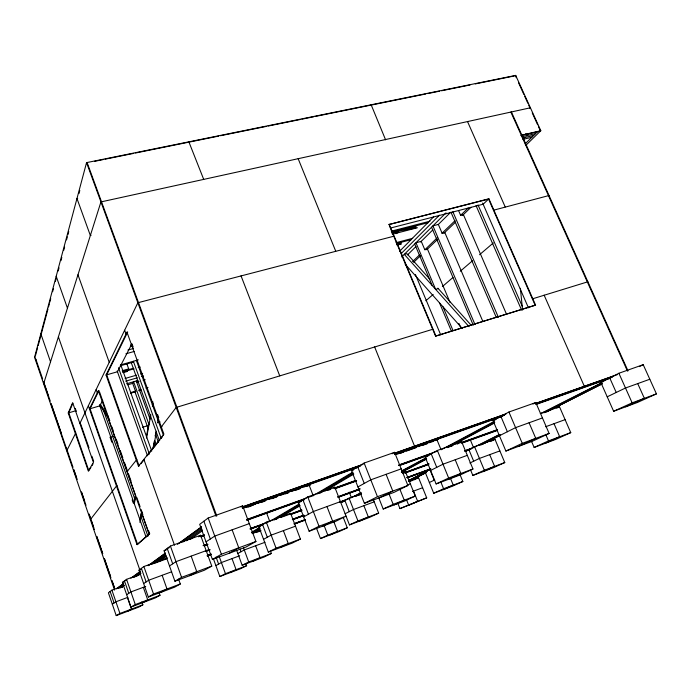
<?xml version="1.0" encoding="UTF-8"?>
<svg xmlns="http://www.w3.org/2000/svg" width="691" height="691" viewBox="0 0 691 691"><rect width="100%" height="100%" fill="white"/><g stroke="black" fill="none" stroke-linecap="round" stroke-linejoin="round"><path stroke-width="1.04" d="M139.928 519.658L140.316 517.542M140.705 515.426L141.094 513.318M153.074 447.803L153.454 445.686M153.843 443.579L154.231 441.463M155.199 436.176L155.967 431.953M157.902 421.389L158.291 419.273M139.85 522.344L141.793 511.755M153.402 448.209L156.494 431.262M158.049 422.788L158.628 419.61M134.054 503.126L135.427 495.741M146.406 436.626L148.565 425.008M149.748 418.677L150.526 414.453M152.296 404.952L152.884 401.791M134.339 503.653L135.721 496.25M146.527 438.059L150.845 414.781M152.417 406.317L153.005 403.147M114.576 590.114L34.55 357.307L86.556 162.627L515.693 75.397L540.82 130.711L525.799 145.369M35.379 355.977L37.599 347.685M38.16 345.612L47.981 309.007M48.534 306.951L49.363 303.867M49.838 302.088L50.745 298.728M52.62 291.723L53.501 288.458M55.401 281.358L56.256 278.179M58.191 270.993L59.037 267.832M60.972 260.628L61.819 257.458M63.753 250.263L64.6 247.093M66.535 239.907L67.364 236.797M67.925 234.724L68.754 231.615M78.973 193.54L79.802 190.474M87.213 162.843L216.801 515.961M43.628 383.712L100.938 201.919L530.412 107.787L530.075 108.142M68.236 412.976L72.641 402.637L93.449 462.46L88.31 470.925L68.236 412.976L75.742 410.765M68.78 412.821L72.797 403.414M188.98 142.147L203.707 179.392M67.269 450.567L66.707 450.843L75.76 432.963M106.526 374.358L139.116 465.993L138.468 466.2L106.043 375.014L126.98 332.19L127.705 331.991L106.69 374.824M90.046 408.761L99.02 390.467M102.665 400.357L99.815 405.867L89.459 408.934L98.398 390.648L149.049 534.048L136.999 544.594L88.353 405.781M131.8 344.032L117.461 371.758L106.043 375.014M127.749 370.609L127.282 371.473L123.153 372.648M128.224 369.745L128.69 368.882L126.868 363.812M132.836 362.231L133.363 361.272L161.245 438.422M89.364 469.906L90.91 467.366M91.946 465.674L92.974 463.981M370.886 105.144L371.145 104.773L385.595 139.824M148.513 425.285L149.031 424.568L133.605 381.752L132.672 383.367L135.471 391.158L135.004 391.944L148.142 428.472M155.268 435.788L155.795 435.097L158.343 442.154M138.468 466.2L163.914 434.155L126.98 332.19M140.929 463.721L143.935 459.93M147.174 455.861L159.949 439.813M161.279 438.146L162.627 436.453M135.281 496.492L135.773 495.939L107.563 416.068M515.693 75.397L516.263 77.72M535.577 305.12L435.537 336.128L535.577 305.12L488.908 198.783L388.886 224.549L488.58 199.094M395.468 232.375L396.945 230.811M396.021 233.679L398.975 230.552M393.766 236.236L137.855 302.744L79.871 423.428L80.432 423.263M396.479 233.558L398.698 231.217M399.519 251.36L433.603 216.853M401.307 253.459L439.416 215.186M401.687 256.966L446.015 212.828M522.871 139.375L524.728 137.535M528.485 133.812L526.602 135.678L525.73 133.743M407.569 254.849L415.991 246.532M420.586 241.988L432.842 229.887M438.198 224.592L450.446 212.491M525.177 143.797L537.494 131.739M412.57 261.595L419.523 254.893M424.939 249.684L437.299 237.773M441.938 233.308L455.075 220.654M460.482 215.445L468.213 208M413.598 262.381L420.577 255.679M426.788 249.719L437.645 239.302M443.855 233.342L455.499 222.174M462.478 215.48L471.012 207.291M488.908 198.783L483.147 204.225L390.484 228.039M493.469 210.228L549.034 195.518M137.284 544.655L149.671 533.832L148.6 530.792M425.846 300.74L433.171 294.461M442.352 286.592L452.95 277.514M460.292 271.226L472.514 260.749M479.537 254.737L493.331 242.921M432.687 329.305L176.188 407.44L161.288 426.917L162.014 426.692M164.104 550.762L170.427 546.063L200.597 535.257L211.774 566.11L204.372 570.239L174.909 581.209L164.104 550.762L166.134 550.027M208.181 518.017L199.682 524.331L212.413 559.442L245.996 547.039L255.929 541.502L242.688 505.855L208.181 518.017L221.388 554.234L212.413 559.442M123.879 585.761L111.916 590.149L108.392 592.757L116.218 615.603L138.727 607.113L142.864 604.815L141.862 601.93M159.008 592.394L160.018 595.279L155.173 597.974L130.953 607.087L122.419 582.392L126.557 579.334L140.385 574.29M178.58 579.136L180.308 583.999L174.547 587.203L148.34 597.024L138.96 570.161L143.883 566.525L167.671 557.905M116.295 588.862L123.162 583.86M130.884 578.237L140.325 571.362M148.099 565.704L165.365 553.128M177.44 544.335L201.444 526.853M117.315 588.3L123.698 583.662M132.283 577.426L140.048 571.777M149.247 565.091L165.46 553.301M179.833 542.841L201.625 527M118.463 588.49L123.629 584.767M134.495 576.925L140.601 572.519M151.718 564.504L165.564 554.51M182.804 542.072L201.712 528.434M121.771 587.117L124.389 585.251M138.407 575.206L140.973 573.366M155.691 562.828L165.978 555.46M186.492 540.768L202.1 529.591M159.008 561.628L165.961 556.687M190.241 539.429L202.437 530.757M532.364 298.875L587.886 281.781M198.447 536.76L200.597 535.257M241.081 506.978L242.688 505.855M252.163 505.596L254.737 503.843M169.494 565.946L175.98 561.662L206.168 550.649M206.03 541.839L214.771 536.069L249.287 523.623M112.296 604.159L115.915 601.783L127.878 597.335M126.678 594.709L130.919 591.919L145.741 586.434M143.642 583.567L148.686 580.241L171.662 571.785M294.642 490.256L296.43 489.116M311.762 483.147L309.024 484.866L313.187 495.663M309.127 531.224L319 526.24L346.087 516.168L335.627 521.36L309.127 531.224L298.21 502.599L307.745 496.881L334.815 487.19L349.465 524.918L369.832 517.257L378.668 513.137L373.468 499.973M351.52 470.614L364.14 463.048L394.57 452.329L407.906 485.488L394.086 492.346L364.382 503.316L351.52 470.614L353.507 469.915M258.814 526.646L266.311 522.163L290.635 513.344L300.395 539.058L292.163 543.135L268.298 552.074L258.814 526.646L260.801 525.929M251.481 532.346L259.661 527.483M299.358 503.886L269.775 521.472L266.536 512.834M314.103 495.119L352.842 472.091M251.619 532.925L259.859 528.036M273.722 519.831L299.212 504.724M317.463 493.918L353.058 472.834M252.63 532.968L260.015 528.606M275.839 519.269L299.687 505.19M319.916 493.253L353.015 473.715M252.638 533.599L259.807 529.384M280.701 517.093L300.119 505.665M325.115 490.964L353.827 474.078M333.105 488.183L334.815 487.19M392.03 453.806L394.57 452.329M289.028 514.285L290.635 513.344M174.909 581.209L181.569 577.348L211.774 566.11M116.218 615.603L119.923 613.461L142.864 604.815M130.953 607.087L135.298 604.565L160.018 595.279M148.34 597.024L153.523 594.027L180.308 583.999M398.327 453.719L401.091 452.13M400.512 453.149L404.226 451.024M414.583 446.239L374.608 346.882M189.723 575.689L196.762 571.699L191.165 556.125M229.317 553.206L238.775 547.825L232.141 529.807M127.524 611.345L131.445 609.117L127.429 597.499M143.115 602.509L147.719 599.9L143.331 587.324M161.513 592.092L166.989 588.991L162.152 575.283M432.272 441.687L435.045 440.132M435.295 440.616L440.659 437.567M303.651 516.877L313.36 511.521L340.438 501.64M357.938 486.922L370.782 479.83L401.221 468.861M215.877 565.601L221.405 562.552L239.682 555.754M237.825 553.508L244.277 549.95L265.033 542.271M263.547 539.334L271.174 535.136L295.506 526.171M425.155 457.019L437.368 450.454L461.657 441.756L472.955 468.99L459.947 475.062L436.116 483.933L425.155 457.019L428.135 455.948M493.02 420.56L508.922 412.017L535.801 402.542L549.12 433.438L532.2 441.333L505.89 451.05L493.02 420.56L496.052 419.489M360.883 493.84L349.05 498.159L340.775 502.599L343.686 501.536M360.659 492.804L351.417 497.745L349.214 492.13M401.626 470.908L426.114 457.822M442.033 449.314L493.97 421.553M354.924 496.302L361.436 492.83M401.626 471.392L426.226 458.271M446.965 447.215L494.393 421.916M356.573 495.862L361.246 493.374M401.592 471.893L426.312 458.738M447.137 447.647L494.773 422.287M359.147 494.92L361.03 493.927M401.376 472.48L426.701 459.023M451.093 446.066L494.488 423.013M457.079 444.175L461.657 441.756M533.02 404.019L535.801 402.542M402.922 473.085L405.47 471.737L415.265 496.069L404.926 500.889L383.203 509.025L378.798 497.891M583.93 386.485L584.327 386.278L544.119 295.143M600.816 382.425L618.886 373.261L643.209 364.684L656.45 393.879L637.499 402.447L613.634 411.257L600.816 382.425L603.804 381.372M460.016 474.613L462.849 481.506L452.7 486.101L433.723 493.236L425.025 471.806L429.802 469.388L434.198 480.176M465.147 451.465L474.536 446.706L494.981 439.303L504.775 462.564L492.959 467.902L472.843 475.443L470.45 469.673M408.519 480.504L427.548 470.873M467.418 450.687L469.327 449.72M499.351 434.518L473.534 447.587L470.312 439.856M541.01 413.434L601.541 382.788M408.692 480.737L425.578 472.203M478.967 445.203L499.118 435.019M543.748 412.458L601.792 383.108M364.382 503.316L377.467 496.708L407.906 485.488M409.046 480.876L426.192 472.221M479.131 445.488L500.137 434.881M543.808 412.838L601.567 383.678M213.364 558.673L219.842 576.527L225.465 573.685L246.618 565.713L245.875 563.709M236.754 550.58L242.152 565.273L248.708 561.964L271.347 553.456L270.613 551.478M268.298 552.074L276.055 548.17L300.395 539.058M408.467 481.48L426.425 472.428M481.161 444.831L500.396 435.131M545.605 412.337L602.422 383.686M408.597 481.472L425.881 472.756M430.623 470.441L443 464.205L467.297 455.343M481.618 444.658L515.572 427.634L542.444 417.951M547.065 411.672L601.991 383.98M345.111 513.733L353.49 509.517L374.202 501.847M556.739 408.096L559.477 406.723L570.749 432.626L556.005 439.295L534.134 447.44L531.595 441.506M639.46 366.567L643.209 364.684M414.177 479.839L418.53 477.654L426.701 497.848L399.942 508.602L397.757 503.126M490.809 441.394L494.981 439.303M322.447 526.266L332.621 521.178L326.973 506.555M379.324 497.796L392.782 491.059L386.096 474.311M230.276 572.589L236.08 569.686L232.021 558.604M253.312 561.075L260.084 557.689L255.644 545.743M280.287 547.583L288.285 543.592L283.396 530.636M246.618 565.713L240.623 568.684L219.842 576.527M271.347 553.456L264.377 556.911L242.152 565.273M607.208 396.807L625.493 388.005L649.808 379.247M429.361 482.499L434.682 479.943M469.932 463.005L479.424 458.435L499.869 450.912M436.116 483.933L448.666 478.025L472.955 468.99M505.89 451.05L522.258 443.337L549.12 433.438M316.478 528.149L320.477 538.574L327.793 535.119L347.279 527.777L343.194 517.265M349.465 524.918L357.947 520.919L378.668 513.137M383.203 509.025L393.162 504.335L415.265 496.069M448.096 479.476L460.88 473.482L455.214 459.748M519.122 446.17L535.767 438.362L529.09 422.762M330.099 534.938L337.579 531.431L333.865 521.835M359.691 521.074L368.355 517.015L363.889 505.665M394.112 504.94L404.261 500.18L399.735 488.865M347.279 527.777L339.652 531.336L320.477 538.574M534.134 447.44L548.499 440.901L570.749 432.626M613.634 411.257L632.144 402.836L656.45 393.879M399.942 508.602L426.701 497.848M433.723 493.236L443.587 488.744L462.849 481.506M472.843 475.443L484.339 470.217L504.775 462.564M408.951 505.199L417.632 501.269L413.538 491.102M443.251 489.651L453.261 485.117L450.42 478.189M482.94 471.659L494.601 466.373L489.694 454.652M545.121 443.346L559.675 436.738L554.027 423.687M625.631 406.826L644.366 398.327L637.724 383.6M412.492 491.491L422.607 487.734M407.345 484.987L410.359 483.873M221.388 554.234L255.929 541.502M408.416 481.359L418.53 477.654M207.145 555.607L211.196 554.13M294.072 523.7L305.197 519.623M119.94 587.791L122.981 586.668L120.009 587.842M207.818 555.521L211.066 554.329M294.876 523.562L305.223 519.762M207.378 555.84L211.42 554.355M294.271 523.933L305.387 519.857M410.16 481.307L413.166 480.202M207.257 556.074L211.429 554.51M294.288 524.08L305.422 519.995M252.656 533.322L260.524 530.455M545.64 426.744L565.1 419.644M133.475 577.296L137.569 575.802M205.357 551.055L209.408 549.578M255.981 532.58L261.043 530.731M292.431 519.278L303.565 515.21M340.015 501.899L350.147 498.211M354.854 496.483L361.281 494.143M406.844 477.507L430.13 469.008M126.418 580.164L124.466 580.881L128.776 593.336M205.849 551.064L209.969 549.561M292.898 519.287L304.031 515.218M340.473 501.916L345.776 499.982M407.275 477.524L430.916 468.895M206.324 551.081L209.442 549.941M292.345 519.667L303.677 515.529M339.912 502.297L344.964 500.448M407.034 477.783L430.338 469.275M205.858 551.435L209.917 549.958M292.993 519.615L304.144 515.538M340.611 502.219L344.671 500.742M407.483 477.792L429.776 469.655M122.419 582.392L124.432 581.658M425.025 471.806L427.021 471.081M153.376 563.666L166.557 558.889M203.033 545.665L207.084 544.197M250.66 528.399L268.903 521.783M273.973 519.943L277.005 518.846M281.064 517.369L301.328 510.027M337.813 496.794L360.106 488.71M403.682 472.912L427.997 464.093M464.482 450.869L473.603 447.561M204.113 545.501L207.49 544.275M250.082 528.831L263.902 523.821M290.255 514.259L301.803 510.07M337.882 496.984L359.605 489.107M404.762 472.73L429.085 463.911M465.069 450.86L471.158 448.649M470.882 448.856L468.861 449.591L473.68 461.199M203.975 545.778L208.026 544.309M250.168 529.021L263.703 524.115M290.73 514.311L301.881 510.26M338.391 497.019L359.873 489.228M405.315 472.739L428.714 464.257M465.147 451.033L471.236 448.83M204.381 545.855L207.412 544.758M250.98 528.952L263.141 524.538M290.496 514.614L301.639 510.563M338.115 497.33L359.389 489.617M404.978 473.067L428.282 464.611M465.769 451.016L469.82 449.539M138.96 570.161L140.973 569.436M402.456 472.825L405.47 471.737M200.502 536.657L204.562 535.205M246.532 520.15L304.394 499.394M334.34 488.649L356.651 480.651M398.793 465.535L431.676 453.737M461.726 442.957L497.589 430.096M201.064 536.752L204.104 535.663M247.758 519.995L304.61 499.602M335.066 488.675L356.392 481.022M400.046 465.354L431.512 454.065M461.968 443.138L497.503 430.389M298.21 502.599L301.146 501.545M540.25 413.607L559.477 406.723M198.835 536.657L203.905 534.834M246.549 519.554L306.45 498.081M308.48 497.356L313.55 495.533M327.767 490.437L330.808 489.349M334.876 487.889L355.174 480.616M398.828 464.965L437.412 451.137M447.561 447.492L452.64 445.678M460.759 442.767L497.304 429.664M200.321 536.423L204.372 534.972M246.73 519.779L304.731 498.98M335.075 488.105L356.435 480.444M399.009 465.181L432.557 453.149M461.864 442.637L497.546 429.845M169.209 547.73L167.222 548.447L172.69 563.839M359.743 466.183L357.739 466.891L364.261 483.432M503.817 415.308L500.854 416.353L507.384 431.763M611.734 377.2L609.73 377.908L616.225 392.471M243.059 507.591L360.166 466.226M394.63 454.056L504.568 415.222M536.026 404.114L612.356 377.148M242.403 508.205L356.971 467.747M394.578 454.453L501.32 416.733M535.888 404.52L609.082 378.651M242.429 508.403L309.421 484.728M394.691 454.592L437.317 439.519M245.668 507.6L255.817 504.015M257.259 503.506L265.387 500.63M269.024 499.343L277.143 496.475M280.641 495.24L288.769 492.363M292.371 491.085L300.499 488.217M304.014 486.974L310.112 484.814M395.934 454.471L404.054 451.594M405.66 451.033L415.827 447.44M417.856 446.714L427.409 443.337M429.042 442.767L433.11 441.324M435.529 440.469L437.558 439.752M248.328 507.004L251.377 505.924M261.975 502.176L265.033 501.096M271.71 498.729L276.789 496.933M285.383 493.892L288.441 492.813M295.558 490.29L300.645 488.494M307.296 486.144L310.345 485.065M400.823 453.063L403.872 451.983M406.489 451.059L416.077 447.664M422.175 445.505L427.263 443.708M242.195 507.004L363.095 464.343M394.587 453.227L506.209 413.84M535.629 403.458L617.434 374.6M242.999 506.797L359.847 465.561M395.295 453.054L504.119 414.652M535.611 403.535L613.012 376.224M136.999 544.594L137.587 544.387L89.623 407.552M242.973 507.211L360.046 465.881M394.665 453.659L503.679 415.17M536.173 403.699L611.552 377.087M149.049 534.048L149.671 533.832M116.934 485.462L90.348 519.623L90.858 519.451L89.122 514.389M136.818 459.532L127.023 471.694L127.645 471.495L124.423 462.374M88.31 470.925L88.854 470.752L68.461 411.896M110.353 437.256L113.436 436.306M142.536 427.314L147.693 425.725M157.488 422.693L160.07 421.899M84.95 412.864L85.529 412.691M130.53 392.609L135.669 391.097M138.753 390.19L140.809 389.586M145.948 388.074L148.004 387.47M130.737 393.196L135.911 391.676M139.021 390.76L141.085 390.147M97.949 392.652L97.327 392.834L96.161 389.525M127.731 384.809L132.871 383.315M136.982 382.114L139.038 381.518M143.149 380.318L145.196 379.722M125.641 381.182L137.388 377.787M141.525 376.586L143.598 375.99M126.574 383.799L137.932 380.499M125.071 378.469L136.447 375.187M140.593 373.995L142.657 373.399M438.275 288.596L435.632 289.356L415.973 242.74L421.251 241.34L424.827 249.788L427.461 249.08L450.126 302.623M123.041 371.222L133.458 368.251M122.583 372.086L134.028 368.821M138.165 367.638L140.238 367.042M122.229 370.721L128.69 368.882M120.795 364.831L138.338 359.864M120.303 365.781L133.683 361.998M125.909 353.783L134.158 351.477M130.409 346.165L132.491 345.595M127.956 350.026L133.536 348.48M34.55 357.307L35.051 357.169M126.764 333.917L126.038 334.107L124.639 330.246M396.021 242.696L412.682 238.3M396.781 243.439L411.361 239.587M397.187 245.046L401.35 243.949M41.365 333.667L40.829 333.805L50.529 361.816M391.313 231.174L429.983 221.18M392.151 231.995L428.636 222.554M392.376 234.24L417.433 227.728M523.191 137.889L533.694 135.453M523.864 139.15L531.811 137.302M521.273 135.22L540.82 130.711M520.936 135.557L540.474 131.048L538.444 126.574M91.074 235.337L90.357 235.501L76.969 198.516L77.686 198.36M521.93 136.758L535.585 133.605M94.563 161.349L103.071 159.621M105.049 159.215L133.743 153.385M135.479 153.031L218.598 136.118M220.472 135.738L266.19 126.444M268.065 126.064L300.032 119.56M301.907 119.18L313.774 116.762M315.657 116.382L425.725 93.993M427.772 93.579L439.433 91.203M441.514 90.78L470.079 84.976M475.296 83.913L514.372 75.958M396.712 244.718L400.961 243.932M396.876 243.681L401.117 242.904M392.609 232.176L415.93 227.987M391.616 232.979L397.981 231.83M398.154 230.094L416.172 226.864M429.949 279.319L406.895 253.657L404.304 254.357L469.034 326.67M437.869 288.147L471.003 325.038M405.125 264.135L462.158 328.389M100.385 404.33L107.951 416.129M99.945 405.185L109.809 420.569M518.483 82.626L523.838 94.399M524.728 96.36L527.846 103.235M528.736 105.196L530.075 108.142M532.243 112.909L535.421 119.897M535.706 120.545L537.633 124.786M511.4 111.959L628.007 370.868M510.856 112.08L627.463 371.058M618.886 373.261L632.144 402.836M467.531 121.573L505.207 206.954M488.451 198.809L535.214 305.37M482.62 203.033L528.451 307.823M478.025 204.916L522.189 306.13M476.03 205.572L521.601 310.121M506.572 314.345L463.393 214.599L460.612 215.316L458.669 210.807M452.838 211.671L498.366 317.281M450.947 212.154L496.129 317.065M545.674 434.328L548.499 440.901M482.854 321.401L444.788 232.452L442.085 233.161L438.353 224.437L432.929 225.853L475.002 324.554M431.564 227.218L473.292 325.211M508.922 412.017L522.258 443.337M458.945 323.44L461.044 328.398M442.983 306.787L452.985 330.497M414.695 244.009L432.177 285.504M439.493 302.857L451.551 331.464M415.421 274.517L440.754 334.954M389.163 224.247L435.857 335.886M389.292 225.525L393.956 236.685M394.181 237.229L435.425 335.852M474.536 446.706L484.339 470.217M436.919 439.657L441.091 449.815M437.368 450.454L448.666 478.025M431.184 453.78L436.738 467.366M440.746 481.791L443.587 488.744M298.158 158.697L335.714 251.153M406.628 500.068L408.493 504.706M389.007 493.91L393.162 504.335M364.14 463.048L377.467 496.708M349.05 498.159L357.947 520.919M344.869 500.396L349.257 511.651M241.029 275.839L279.725 375.844M324.088 525.471L327.793 535.119M307.745 496.881L319 526.24M302.908 499.783L308.445 514.234M266.311 522.163L276.055 548.17M262.52 524.434L267.313 537.261M243.543 547.954L248.708 561.964M239.932 548.784L241.021 551.746M86.556 162.627L216.024 516.237M219.202 556.505L225.465 573.685M203.862 521.23L210.332 538.997M216.076 557.101L218.615 564.089M132.059 344.014L133.182 347.107M157.634 414.6L158.731 417.623M130.858 344.507L131.584 346.519M136.343 360.434L163.508 435.451M131.23 362.585L159.319 440.4M136.274 380.974L150.033 419.135M154.793 440.582L156.252 444.633M153.618 443.7L154.715 446.74M120.761 364.839L151.718 451.085M118.463 367.724L149.411 454.082M117.176 371.015L147.321 455.257M77.971 274.785L109.23 362.334M143.875 459.394L174.503 545.199M170.427 546.063L181.569 577.348M99.53 391.918L103.469 403.069M103.667 403.639L107.606 414.773M107.77 415.231L109.558 420.301M111.899 426.934L113.143 430.441M116.192 439.087L117.98 444.149M120.303 450.713L122.808 457.805M128.543 474.026L131.048 481.117M136.878 497.632L140.083 506.684M141.076 509.5L142.864 514.57M141.646 512.549L149.368 534.411M56.196 276.27L67.45 308.16M103.114 409.184L135.039 499.662M140.783 515.927L147.952 536.259M99.444 404.814L145.982 536.855M110.042 437.109L111.821 442.18M132.162 499.913L133.233 502.953M143.883 566.525L153.523 594.027M141.396 568.365L146.138 581.926M58.398 336.863L139.971 570.343M75.267 408.416L76.295 411.387M80.778 424.265L88.958 447.768M91.92 456.276L93.656 461.286M126.557 579.334L135.298 604.565M36.001 359.64L42.6 378.832M43.645 381.855L50.244 401.048M51.177 403.769L61.318 433.266M66.379 447.975L73.021 467.289M73.877 469.785L77.211 479.485M81.529 492.044L84.665 501.148M89.096 514.044L90.927 519.356M93.7 527.414L91.272 520.366L94.322 529.513M96.783 536.406L102.726 553.681L96.74 536.562M104.436 558.639L110.318 575.767M112.054 580.803L114.481 587.851L111.977 580.863M35.405 358.18L36.45 361.229M44.129 383.565L47.981 394.751M51.125 403.907L66.509 448.649M73.816 469.897L76.252 476.98M81.469 492.147L85.986 505.294M104.358 558.717L110.931 577.84M111.916 590.149L119.923 613.461M110.137 591.47L114.084 602.984M520.383 288.337L522.586 310.104"/></g></svg>
